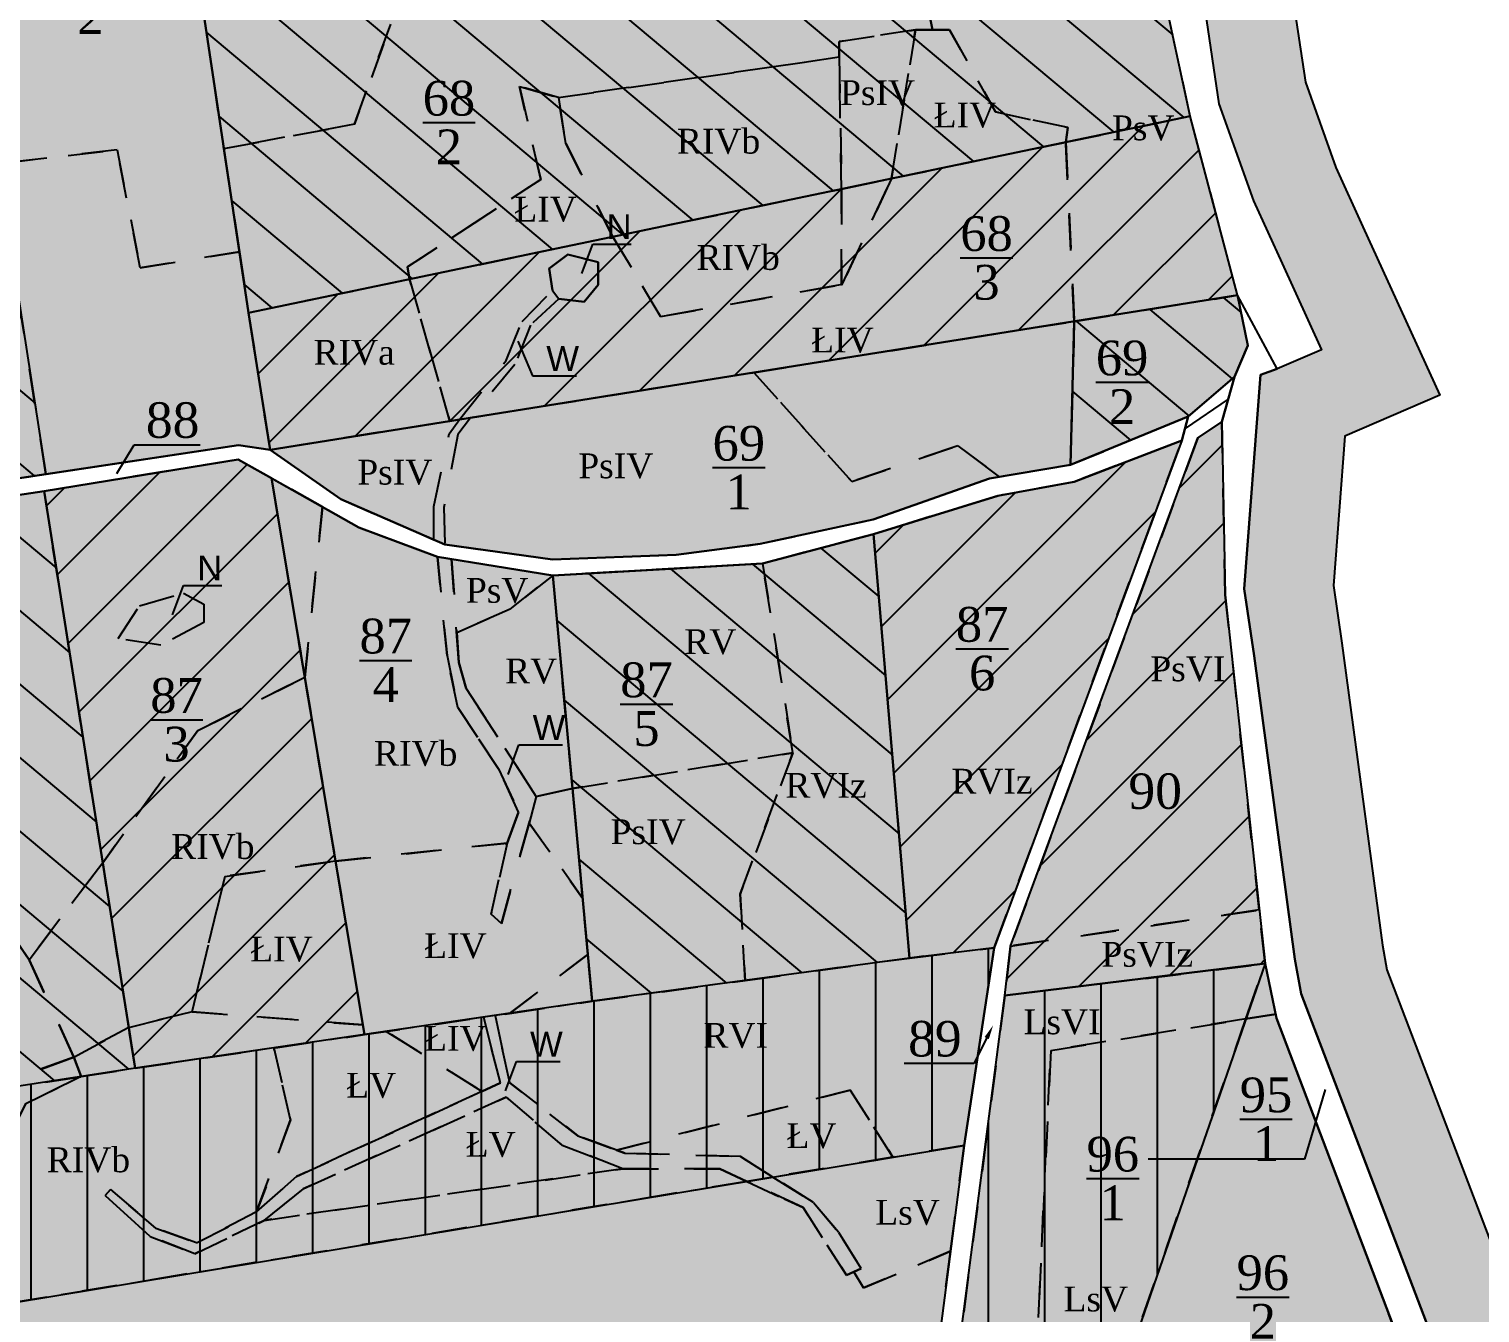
# Model space of a CAD drawing. Header units: millimetres. Extents: x 1380 to 3507, y 977 to 2343.
# Drawn here: x 2666.4 to 3075.4, y 1276.3 to 1638.4 of the extents above; entities that cross this region are included whole.
import ezdxf
from ezdxf import colors
from ezdxf.entities.mleader import LeaderData, LeaderLine
from ezdxf.math import Vec2, Vec3

# ---------------------------------------------------------------- set-up
doc = ezdxf.new("R2010")
doc.units = ezdxf.units.MM
doc.linetypes.add('UZYTEK', pattern=[20, 10, -10])
for name, color, linetype in [('dzialki', 18, 'Continuous'), ('Numeracja', 7, 'Continuous'), ('Obreb', 2, 'Continuous'), ('Rowy', 250, 'UZYTEK'), ('Uzytki', 250, 'UZYTEK'), ('W', 250, 'Continuous'), ('Władanie', 7, 'Continuous')]:
    doc.layers.add(name, color=color, linetype=linetype)
doc.layers.add('Num użytków', color=7, linetype='Continuous', true_color=0x000000)
doc.styles.add('Całkowite', font='times.ttf', dxfattribs={"height": 10})
doc.styles.get("Standard").update_dxf_attribs({"font": 'arial.ttf'})
doc.styles.add('Uzytki', font='times.ttf', dxfattribs={"height": 7})
doc.styles.add('Ułamki', font='times.ttf', dxfattribs={"height": 14})

# ---------------------------------------------------------------- blocks, each defined once
blk = doc.blocks.new('_None')

msp = doc.modelspace()

# ---------------------------------------------------------------- hatches: boundary and pattern name
at = {"layer": 'Obreb', "ltscale": 0.1, "true_color": 0xf4ee51}
h = msp.add_hatch(color=41, dxfattribs=at)
h.dxf.hatch_style = 1
h.paths.add_polyline_path([(1739.27, 2064.25), (1569.18, 2044.6), (1564.53, 2044.15), (1500.42, 2035.92), (1473.15, 2032.87), (1468.93, 1980), (1462.92, 1894.61), (1456.31, 1773.44), (1452.55, 1718.71), (1450.66, 1680.7), (1442.54, 1619.86), (1424.58, 1499.01), (1404.87, 1303.08), (1390.68, 1109.1), (1379.54, 977.39), (1416.06, 982.26), (1503.01, 993.87), (1504.63, 994.09), (1506.25, 994.3), (1621.93, 1009.75), (1623.42, 1009.95), (1726.06, 1023.65), (1744.84, 1026.16), (1749.27, 1026.75), (2001.11, 1060.37), (2068.99, 1069.43), (2152.68, 1080.6), (2558.18, 1139.98), (2925.58, 1191.89), (2950.42, 1195.27), (3034.81, 1077.94), (3080.44, 1228.22), (3101.82, 1235.05), (3049.2, 1373.09), (3047.94, 1379.97), (3036.54, 1465.16), (3034.11, 1481.41), (3037.35, 1523.54), (3064.08, 1535.14), (3042.44, 1582.63), (3034.82, 1599.34), (3026.23, 1623.42), (3022.72, 1647.12), (3015.17, 1693.82), (3010.46, 1738.63), (3007.5, 1779.8), (3007.5, 1828.93), (2995.54, 1854.86), (2982.24, 1913.84), (2978.33, 1926.18), (2939.25, 2070.19), (2911.03, 2085.83), (2875.11, 2109.04), (2851.35, 2127.45), (2832.79, 2142.28), (2800.7, 2188.75), (2762.52, 2156.94), (2761.01, 2154.88), (2592.26, 2137.52), (2569.19, 2140.22), (2541.29, 2148.28), (2358.61, 2230.49), (2370.36, 2167.83), (2372.08, 2158.65), (2124.8, 2119.92), (1843.77, 2075.91), (1839.89, 2076.73), (1821.8, 2074.33), (1789.76, 2070.08)])
h.paths.add_polyline_path([(1792.84, 2045.27), (1825.09, 2049.55), (1838.91, 2051.38), (1843.08, 2050.5), (2128.67, 2095.22), (2401.4, 2137.94), (2394.93, 2172.44), (2392, 2188.04), (2532.65, 2124.75), (2564.24, 2115.63), (2592.09, 2112.37), (2774.63, 2131.15), (2780.88, 2139.71), (2795.68, 2152.03), (2814.31, 2125.04), (2835.89, 2107.8), (2860.65, 2088.62), (2898.18, 2064.37), (2917.89, 2053.45), (2954.34, 1919.13), (2958.08, 1907.3), (2971.73, 1846.78), (2982.5, 1823.44), (2982.5, 1778.91), (2985.55, 1736.43), (2990.38, 1690.52), (2998.01, 1643.29), (3001.86, 1617.33), (3011.63, 1589.94), (3019.69, 1572.27), (3030.77, 1547.94), (3018.26, 1542.51), (3013.6, 1540.82), (3008.97, 1480.5), (3011.79, 1461.65), (3023.24, 1376.04), (3025.03, 1366.32), (3069.05, 1250.82), (3060.33, 1248.04), (3025.58, 1133.59), (2961.94, 1222.07), (2922.15, 1216.65), (2554.62, 1164.73), (2149.21, 1105.36), (2065.68, 1094.21), (1997.8, 1085.15), (1745.96, 1051.53), (1741.53, 1050.94), (1722.75, 1048.43), (1620.11, 1034.73), (1618.62, 1034.53), (1502.94, 1019.08), (1501.32, 1018.87), (1499.71, 1018.65), (1412.75, 1007.04), (1407.07, 1006.29), (1415.61, 1107.14), (1429.78, 1300.92), (1449.4, 1495.92), (1467.3, 1616.37), (1475.58, 1678.42), (1477.51, 1717.23), (1481.26, 1771.9), (1487.87, 1893.05), (1493.86, 1978.13), (1496.43, 2010.32), (1503.4, 2011.1), (1567.32, 2019.31), (1571.82, 2019.74), (1742.14, 2039.42)], flags=16)
at = {"layer": 'Władanie', "true_color": 0xbbd846}
h = msp.add_hatch(color=63, dxfattribs=at)
h.dxf.hatch_style = 1
h.paths.add_polyline_path([(2701.71, 1730.2), (2639.29, 1718.1), (2671.15, 1512.85), (2725.45, 1521.06), (2734.39, 1519.72), (2728.32, 1558.34), (2715.56, 1643.04)])
at = {"layer": 'Władanie', "true_color": 0xddbad0}
h = msp.add_hatch(color=254, dxfattribs=at)
h.dxf.hatch_style = 1
h.paths.add_polyline_path([(2639.29, 1718.1), (2585.46, 1707.67), (2602.78, 1593.56), (2616.89, 1504.66), (2671.15, 1512.85)])
at = {"layer": 'Władanie'}
h = msp.add_hatch(dxfattribs=at)
h.set_pattern_fill('ANSI31', color=256, scale=5, angle=275)
h.paths.add_polyline_path([(2639.29, 1718.1), (2585.46, 1707.67), (2602.78, 1593.56), (2616.89, 1504.66), (2671.15, 1512.85)])
h.paths.add_polyline_path([(2609.34, 1624.61), (2630.81, 1624.61), (2630.81, 1660.68), (2609.34, 1660.68)], flags=24)
at = {"layer": 'Władanie', "true_color": 0xb1c7d6}
h = msp.add_hatch(color=9, dxfattribs=at)
h.dxf.hatch_style = 1
h.paths.add_polyline_path([(2993.75, 1613.78), (2985.77, 1650.96), (2983.22, 1676.2), (2915.9, 1664.42), (2913.36, 1677.3), (2839.77, 1664.41), (2715.56, 1643.04), (2728.32, 1558.34)])
at = {"layer": 'Władanie'}
h = msp.add_hatch(dxfattribs=at)
h.set_pattern_fill('ANSI31', color=256, scale=5, angle=275)
h.paths.add_polyline_path([(2985.77, 1650.96), (2983.22, 1676.2), (2915.9, 1664.42), (2913.36, 1677.3), (2839.77, 1664.41), (2715.56, 1643.04), (2728.32, 1558.34), (2993.75, 1613.78)])
h.paths.add_polyline_path([(2773.27, 1594.23), (2794.74, 1594.23), (2794.74, 1630.3), (2773.27, 1630.3)], flags=24)
at = {"layer": 'Władanie', "true_color": 0xddbad0}
h = msp.add_hatch(color=254, dxfattribs=at)
h.dxf.hatch_style = 1
h.paths.add_polyline_path([(2728.32, 1558.34), (2734.39, 1519.72), (2961.08, 1555.93), (3007.11, 1563.28), (2993.75, 1613.78)])
at = {"layer": 'Władanie'}
h = msp.add_hatch(dxfattribs=at)
h.set_pattern_fill('ANSI31', color=256, scale=5)
h.paths.add_polyline_path([(2961.08, 1555.93), (3007.11, 1563.28), (2993.75, 1613.78), (2728.32, 1558.34), (2734.39, 1519.72)])
h.paths.add_polyline_path([(2924.82, 1555.8), (2946.29, 1555.8), (2946.29, 1592.04), (2924.82, 1592.04)], flags=24)
at = {"layer": 'Władanie', "true_color": 0xbbd846}
h = msp.add_hatch(color=63, dxfattribs=at)
h.dxf.hatch_style = 1
h.paths.add_polyline_path([(3009.99, 1549.14), (3007.11, 1563.28), (2961.08, 1555.93), (2960.05, 1515.46), (2993.2, 1529.13), (3006.28, 1540.33)])
at = {"layer": 'Władanie'}
h = msp.add_hatch(dxfattribs=at)
h.set_pattern_fill('ANSI31', color=256, scale=5, angle=275)
h.paths.add_polyline_path([(3009.99, 1549.14), (3007.11, 1563.28), (2961.08, 1555.93), (2960.05, 1515.46), (2993.2, 1529.13), (3006.28, 1540.33)])
h.paths.add_polyline_path([(2963.03, 1520.97), (2984.5, 1520.97), (2984.5, 1557.04), (2963.03, 1557.04)], flags=24)
at = {"layer": 'Władanie', "true_color": 0xff9470}
h = msp.add_hatch(color=21, dxfattribs=at)
h.dxf.hatch_style = 1
h.paths.add_polyline_path([(2734.39, 1519.72), (2754.36, 1505.75), (2783.66, 1493.01), (2813.94, 1488.81), (2848.88, 1490.06), (2872.54, 1493.18), (2904.42, 1500.08), (2937.14, 1511.63), (2960.05, 1515.46), (2961.08, 1555.93)])
at = {"layer": 'Władanie', "true_color": 0xecea74}
h = msp.add_hatch(color=41, dxfattribs=at)
h.dxf.hatch_style = 1
h.paths.add_polyline_path([(3003.65, 1478.78), (3002.67, 1527.61), (2995.89, 1523.09), (2943.1, 1379.76), (2941.5, 1365.77), (3014.84, 1374.79)])
at = {"layer": 'Władanie'}
h = msp.add_hatch(dxfattribs=at)
h.set_pattern_fill('ANSI31', color=256, scale=5)
h.paths.add_polyline_path([(3003.65, 1478.78), (3002.67, 1527.61), (2995.89, 1523.09), (2943.1, 1379.76), (2941.5, 1365.77), (3014.84, 1374.79)])
h.paths.add_polyline_path([(2973.24, 1412.76), (2993.01, 1412.76), (2993.01, 1434.11), (2973.24, 1434.11)], flags=24)
at = {"layer": 'Władanie', "true_color": 0xb1c7d6}
h = msp.add_hatch(color=9, dxfattribs=at)
h.dxf.hatch_style = 1
h.paths.add_polyline_path([(2991.41, 1522.29), (2961.02, 1510.69), (2939.56, 1506.77), (2904.46, 1495.96), (2914.65, 1376.38), (2938.48, 1379.27)])
at = {"layer": 'Władanie'}
h = msp.add_hatch(dxfattribs=at)
h.set_pattern_fill('ANSI31', color=256, scale=5)
h.paths.add_polyline_path([(2991.41, 1522.29), (2961.02, 1510.69), (2939.56, 1506.77), (2904.46, 1495.96), (2914.65, 1376.38), (2938.48, 1379.27)])
h.paths.add_polyline_path([(2923.33, 1445.57), (2944.8, 1445.57), (2944.8, 1481.81), (2923.33, 1481.81)], flags=24)
at = {"layer": 'Władanie', "true_color": 0xff9470}
h = msp.add_hatch(color=21, dxfattribs=at)
h.dxf.hatch_style = 1
h.paths.add_polyline_path([(2734.75, 1511.73), (2725.38, 1517.01), (2670.66, 1508.03), (2696.33, 1345.29), (2761.02, 1354.77)])
at = {"layer": 'Władanie'}
h = msp.add_hatch(dxfattribs=at)
h.set_pattern_fill('ANSI31', color=256, scale=5)
h.paths.add_polyline_path([(2734.75, 1511.73), (2725.38, 1517.01), (2670.66, 1508.03), (2696.33, 1345.29), (2761.02, 1354.77)])
h.paths.add_polyline_path([(2696.22, 1425.52), (2717.69, 1425.52), (2717.69, 1461.76), (2696.22, 1461.76)], flags=24)
at = {"layer": 'Władanie', "true_color": 0xecea74}
h = msp.add_hatch(color=41, dxfattribs=at)
h.dxf.hatch_style = 1
h.paths.add_polyline_path([(2814.04, 1484.26), (2781.56, 1489.49), (2759.42, 1497.81), (2734.75, 1511.73), (2761.02, 1354.77), (2825.19, 1364.17)])
at = {"layer": 'Władanie', "true_color": 0xb1c7d6}
h = msp.add_hatch(color=9, dxfattribs=at)
h.dxf.hatch_style = 1
h.paths.add_polyline_path([(2670.66, 1508.03), (2615.51, 1499.76), (2640.45, 1336.63), (2696.33, 1345.29)])
at = {"layer": 'Władanie'}
h = msp.add_hatch(dxfattribs=at)
h.set_pattern_fill('ANSI31', color=256, scale=5, angle=275)
h.paths.add_polyline_path([(2670.66, 1508.03), (2615.51, 1499.76), (2640.45, 1336.63), (2696.33, 1345.29)])
h.paths.add_polyline_path([(2643.04, 1404.64), (2664.51, 1404.64), (2664.51, 1440.71), (2643.04, 1440.71)], flags=24)
at = {"layer": 'Władanie', "true_color": 0xddbad0}
h = msp.add_hatch(color=254, dxfattribs=at)
h.dxf.hatch_style = 1
h.paths.add_polyline_path([(2825.19, 1364.17), (2914.65, 1376.38), (2904.46, 1495.96), (2873.22, 1487.63), (2814.04, 1484.26)])
at = {"layer": 'Władanie'}
h = msp.add_hatch(dxfattribs=at)
h.set_pattern_fill('ANSI31', color=256, scale=5, angle=275)
h.paths.add_polyline_path([(2904.46, 1495.96), (2873.22, 1487.63), (2814.04, 1484.26), (2825.19, 1364.17), (2914.65, 1376.38)])
h.paths.add_polyline_path([(2828.7, 1430.22), (2850.17, 1430.22), (2850.17, 1466.27), (2828.7, 1466.27)], flags=24)
at = {"layer": 'Władanie', "true_color": 0xbbd846}
h = msp.add_hatch(color=63, dxfattribs=at)
h.dxf.hatch_style = 1
h.paths.add_polyline_path([(2930.05, 1323.53), (2938.48, 1379.27), (2914.65, 1376.38), (2825.19, 1364.17), (2761.02, 1354.77), (2696.33, 1345.29), (2640.45, 1336.63), (2549.5, 1323.48), (2557.12, 1261.88)])
at = {"layer": 'Władanie'}
h = msp.add_hatch(dxfattribs=at)
h.set_pattern_fill('ANSI31', color=256, scale=5, angle=45)
h.paths.add_polyline_path([(2938.48, 1379.27), (2914.65, 1376.38), (2825.19, 1364.17), (2761.02, 1354.77), (2696.33, 1345.29), (2640.45, 1336.63), (2549.5, 1323.48), (2557.12, 1261.88), (2930.05, 1323.53)])
h.paths.add_polyline_path([(2911.56, 1349.2), (2931.33, 1349.2), (2931.33, 1370.55), (2911.56, 1370.55)], flags=24)
h.paths.add_polyline_path([(2568.15, 1278.04), (2589.62, 1278.04), (2589.62, 1314.28), (2568.15, 1314.28)], flags=24)
at = {"layer": 'Władanie', "true_color": 0xb1c7d6}
h = msp.add_hatch(color=9, dxfattribs=at)
h.dxf.hatch_style = 1
h.paths.add_polyline_path([(2922.15, 1216.65), (2961.94, 1222.07), (3014.84, 1374.79), (2941.5, 1365.77)])
at = {"layer": 'Władanie'}
h = msp.add_hatch(dxfattribs=at)
h.set_pattern_fill('ANSI31', color=256, scale=5, angle=45)
h.paths.add_polyline_path([(3014.84, 1374.79), (2941.5, 1365.77), (2922.15, 1216.65), (2961.94, 1222.07)])
h.paths.add_polyline_path([(2960.47, 1296.42), (2981.94, 1296.42), (2981.94, 1332.49), (2960.47, 1332.49)], flags=24)
at = {"layer": 'Władanie', "true_color": 0xff9470}
h = msp.add_hatch(color=21, dxfattribs=at)
h.dxf.hatch_style = 1
h.paths.add_polyline_path([(3060.33, 1248.04), (3018.11, 1359.41), (3014.84, 1374.79), (2961.94, 1222.07), (3025.58, 1133.59)])
at = {"layer": 'Władanie', "true_color": 0xddbad0}
h = msp.add_hatch(color=254, dxfattribs=at)
h.dxf.hatch_style = 1
h.paths.add_polyline_path([(2930.05, 1323.53), (2557.12, 1261.88), (2563.85, 1207.44), (2922.31, 1263.82)])

# ---------------------------------------------------------------- linework, layer by layer
at = {"layer": 'dzialki'}
for points in [[(2971.73, 1846.78), (2982.5, 1823.44), (2982.5, 1778.91), (2985.55, 1736.43), (2990.38, 1690.52), (2998.01, 1643.29), (3001.86, 1617.33), (3011.63, 1589.94), (3019.69, 1572.27), (3030.77, 1547.94), (3018.26, 1542.51), (3007.11, 1563.28), (2993.75, 1613.78), (2985.77, 1650.96), (2981.9, 1689.31), (2977.53, 1720.81), (2973.7, 1773.47), (2973.41, 1777.47), (2973.69, 1804.01), (2971.95, 1821.6), (2967.24, 1836.44), (2965.51, 1843.89)], [(2616.89, 1504.66), (2725.45, 1521.06), (2734.39, 1519.72), (2754.36, 1505.75), (2783.66, 1493.01), (2813.94, 1488.81), (2848.88, 1490.06), (2872.54, 1493.18), (2904.42, 1500.08), (2937.14, 1511.63), (2960.05, 1515.46), (2993.2, 1529.13), (2993.2, 1529.13), (2991.41, 1522.29), (2961.02, 1510.69), (2939.56, 1506.77), (2904.46, 1495.96), (2873.22, 1487.63), (2814.04, 1484.26), (2781.56, 1489.49), (2759.42, 1497.81), (2725.38, 1517.01), (2670.66, 1508.03), (2615.51, 1499.76)], [(2615.51, 1499.76), (2670.66, 1508.03), (2725.38, 1517.01), (2734.75, 1511.73), (2759.42, 1497.81), (2781.56, 1489.49), (2814.04, 1484.26), (2873.22, 1487.63), (2904.46, 1495.96), (2939.56, 1506.77), (2961.02, 1510.69), (2991.41, 1522.29), (2993.2, 1529.13), (2960.05, 1515.46), (2937.14, 1511.63), (2904.42, 1500.08), (2872.54, 1493.18), (2848.88, 1490.06), (2813.94, 1488.81), (2783.66, 1493.01), (2754.36, 1505.75), (2734.39, 1519.72), (2725.45, 1521.06), (2671.15, 1512.85), (2616.89, 1504.66)]]:
    msp.add_lwpolyline(points, dxfattribs=at)
for points in [[(2701.71, 1730.2), (2639.29, 1718.1), (2671.15, 1512.85), (2725.45, 1521.06), (2734.39, 1519.72), (2728.32, 1558.34), (2715.56, 1643.04), (2701.71, 1730.2)], [(2585.46, 1707.67), (2639.29, 1718.1), (2671.15, 1512.85), (2616.89, 1504.66), (2602.78, 1593.56), (2585.46, 1707.67)], [(2985.77, 1650.96), (2983.22, 1676.2), (2915.9, 1664.42), (2913.36, 1677.3), (2839.77, 1664.41), (2715.56, 1643.04), (2728.32, 1558.34), (2993.75, 1613.78)], [(2728.32, 1558.34), (2734.39, 1519.72), (3007.11, 1563.28), (2993.75, 1613.78), (2728.32, 1558.34)], [(2734.39, 1519.72), (2754.36, 1505.75), (2783.66, 1493.01), (2813.94, 1488.81), (2848.88, 1490.06), (2872.54, 1493.18), (2904.42, 1500.08), (2937.14, 1511.63), (2960.05, 1515.46), (2993.2, 1529.13), (3006.28, 1540.33), (3009.99, 1549.14), (3007.11, 1563.28), (2734.39, 1519.72)], [(3009.99, 1549.14), (3007.11, 1563.28), (2961.08, 1555.93), (2960.05, 1515.46), (2993.2, 1529.13), (3006.28, 1540.33)], [(3011.79, 1461.65), (3008.97, 1480.5), (3013.6, 1540.82), (3018.26, 1542.51), (3007.11, 1563.28), (3009.99, 1549.14), (3006.28, 1540.33), (3002.67, 1527.61), (3003.65, 1478.78), (3014.84, 1374.79), (3018.11, 1359.41), (3060.33, 1248.04), (3069.05, 1250.82), (3025.03, 1366.32), (3023.24, 1376.04)], [(2960.05, 1515.46), (2961.08, 1555.93), (2734.39, 1519.72), (2754.36, 1505.75), (2783.66, 1493.01), (2813.94, 1488.81), (2848.88, 1490.06), (2872.54, 1493.18), (2904.42, 1500.08), (2937.14, 1511.63)], [(2922.15, 1216.65), (2941.5, 1365.77), (2943.1, 1379.76), (2995.89, 1523.09), (3002.67, 1527.61), (3006.28, 1540.33), (2993.2, 1529.13), (2991.41, 1522.29), (2938.48, 1379.27), (2930.05, 1323.53), (2922.31, 1263.82), (2916.33, 1221.62), (2568.33, 1171.23), (2563.39, 1170.46), (2554.17, 1169.03), (2554.62, 1164.73)], [(2995.89, 1523.09), (3002.67, 1527.61), (3003.65, 1478.78), (3014.84, 1374.79), (2941.5, 1365.77), (2943.1, 1379.76), (2995.89, 1523.09)], [(2904.46, 1495.96), (2939.56, 1506.77), (2961.02, 1510.69), (2991.41, 1522.29), (2938.48, 1379.27), (2914.65, 1376.38), (2904.46, 1495.96)], [(2670.66, 1508.03), (2725.38, 1517.01), (2734.75, 1511.73), (2761.02, 1354.77), (2696.33, 1345.29), (2670.66, 1508.03)], [(2734.75, 1511.73), (2759.42, 1497.81), (2781.56, 1489.49), (2814.04, 1484.26), (2825.19, 1364.17), (2761.02, 1354.77), (2734.75, 1511.73)], [(2615.51, 1499.76), (2670.66, 1508.03), (2696.33, 1345.29), (2640.45, 1336.63), (2615.51, 1499.76)], [(2814.04, 1484.26), (2849.03, 1486.25), (2873.22, 1487.63), (2904.46, 1495.96), (2914.65, 1376.38), (2825.19, 1364.17), (2814.04, 1484.26)], [(2930.05, 1323.53), (2938.48, 1379.27), (2914.65, 1376.38), (2825.19, 1364.17), (2761.02, 1354.77), (2696.33, 1345.29), (2640.45, 1336.63), (2549.5, 1323.48), (2557.12, 1261.88), (2930.05, 1323.53), (2938.48, 1379.27)], [(2941.5, 1365.77), (3014.84, 1374.79), (2961.94, 1222.07), (2922.15, 1216.65), (2941.5, 1365.77)], [(3018.11, 1359.41), (3014.84, 1374.79), (2961.94, 1222.07), (3025.58, 1133.59), (3060.33, 1248.04)], [(2930.05, 1323.53), (2922.31, 1263.82), (2563.85, 1207.44), (2557.12, 1261.88), (2930.05, 1323.53)]]:
    msp.add_lwpolyline(points, close=True, dxfattribs=at)
at = {"layer": 'Obreb'}
for points in [[(2995.54, 1854.86), (3007.5, 1828.93), (3007.5, 1779.8), (3010.46, 1738.63), (3015.17, 1693.82), (3022.72, 1647.12), (3026.23, 1623.42), (3034.82, 1599.34), (3042.44, 1582.63), (3064.08, 1535.14), (3037.35, 1523.54), (3034.11, 1481.41), (3036.54, 1465.16), (3047.94, 1379.97), (3049.2, 1373.09), (3101.82, 1235.05), (3080.44, 1228.22), (3034.81, 1077.94), (2950.42, 1195.27), (2925.58, 1191.89), (2558.18, 1139.98)], [(2971.73, 1846.78), (2982.5, 1823.44), (2982.5, 1778.91), (2985.55, 1736.43), (2990.38, 1690.52), (2998.01, 1643.29), (3001.86, 1617.33), (3011.63, 1589.94), (3019.69, 1572.27), (3030.77, 1547.94), (3018.26, 1542.51), (3013.6, 1540.82), (3008.97, 1480.5), (3011.79, 1461.65), (3023.24, 1376.04), (3025.03, 1366.32), (3069.05, 1250.82), (3060.33, 1248.04), (3025.58, 1133.59), (2961.94, 1222.07), (2922.15, 1216.65), (2554.62, 1164.73)]]:
    msp.add_lwpolyline(points, dxfattribs=at)
at = {"layer": 'Rowy'}
for points in [[(2787.76, 1528.25), (2800.96, 1544.91), (2805.39, 1555.92), (2813.95, 1564.67), (2815.74, 1562.29), (2807.77, 1554.89), (2803.34, 1543.73), (2790.85, 1528.74), (2787.76, 1528.25)], [(2787.76, 1528.25), (2790.85, 1528.74), (2787.34, 1524.02), (2783.36, 1503.41), (2783.66, 1493.01), (2780.55, 1494.36), (2780.55, 1503.71), (2784.85, 1524.19), (2787.76, 1528.25)], [(2796.68, 1388.73), (2799.61, 1386.15), (2809.42, 1421.89), (2789.67, 1452.4), (2787.57, 1459.73), (2785.52, 1488.85), (2781.56, 1489.49), (2784.25, 1461.74), (2787.3, 1447), (2798.75, 1429.77), (2804.43, 1417.52), (2801.19, 1408.81), (2796.68, 1388.73)], [(2896.83, 1286.98), (2901.02, 1288.78), (2894.61, 1299.04), (2887.53, 1307.44), (2866.97, 1320.38), (2834.36, 1321.3), (2821.17, 1326.23), (2801.91, 1341.2), (2797.81, 1360.16), (2794.5, 1359.68), (2799.28, 1341.15), (2741.78, 1314.74), (2730.58, 1304.77), (2713.62, 1296.03), (2702.18, 1300.2), (2689.39, 1311.12), (2687.85, 1309.43), (2700.56, 1297.84), (2713.15, 1292.98), (2732.73, 1302.39), (2743.71, 1311.29), (2800.89, 1337.1), (2816.74, 1323.64), (2833.84, 1316.93), (2861.18, 1316.93), (2884.61, 1305.99), (2896.83, 1286.98)], [(2887.53, 1307.44), (2876.13, 1314.62), (2868.74, 1313.39), (2884.61, 1305.99), (2896.83, 1286.98), (2898.92, 1287.88), (2901.02, 1288.78), (2894.61, 1299.04)]]:
    msp.add_lwpolyline(points, close=True, dxfattribs=at)
for points in [[(2786.98, 1468.18), (2802.02, 1474.76), (2814.04, 1484.26)], [(2809.42, 1421.89), (2819.61, 1424.22)], [(2807.37, 1414.43), (2822.48, 1393.3), (2823.96, 1377.39), (2801.86, 1360.75)]]:
    msp.add_lwpolyline(points, dxfattribs=at)
at = {"layer": 'Uzytki'}
msp.add_line((2961.08, 1555.93), (2960.05, 1515.46), dxfattribs=at)
for points in [[(2701.71, 1730.2), (2639.29, 1718.1), (2657.56, 1600.39), (2691.27, 1604.33), (2697.74, 1571.01), (2725.73, 1575.55), (2715.56, 1643.04)], [(2894.82, 1630.4), (2894.82, 1634.82), (2916.29, 1638.18), (2921.07, 1638.18), (2915.9, 1664.42), (2913.36, 1677.3), (2839.77, 1664.41), (2813.16, 1659.83), (2773.18, 1652.95), (2758.14, 1611.53), (2721.34, 1604.68), (2725.73, 1575.55), (2728.32, 1558.34), (2773.71, 1567.83), (2773.14, 1571.31), (2810.65, 1595.95), (2804.67, 1622.16), (2815.7, 1619.1)], [(2983.22, 1676.2), (2915.9, 1664.42), (2921.07, 1638.18), (2925.86, 1638.18), (2938.83, 1615.03), (2959.24, 1610.57), (2958.67, 1606.45), (2993.75, 1613.78), (2985.77, 1650.96)], [(2773.18, 1652.95), (2715.56, 1643.04), (2721.34, 1604.68), (2758.14, 1611.53)], [(2916.29, 1638.18), (2894.82, 1634.82), (2894.82, 1630.4), (2895.43, 1593.24), (2909.54, 1596.19)], [(2938.83, 1615.03), (2925.86, 1638.18), (2916.29, 1638.18), (2909.54, 1596.19), (2958.67, 1606.45), (2959.24, 1610.57)], [(2894.82, 1630.4), (2815.7, 1619.1), (2817.7, 1606.09), (2831.01, 1579.79), (2895.43, 1593.24)], [(2817.7, 1606.09), (2815.7, 1619.1), (2804.67, 1622.16), (2810.65, 1595.95), (2773.14, 1571.31), (2773.71, 1567.83), (2831.01, 1579.79)], [(2993.75, 1613.78), (2958.67, 1606.45), (2961.08, 1555.93), (3007.11, 1563.28)], [(2725.73, 1575.55), (2697.74, 1571.01), (2691.27, 1604.33), (2657.56, 1600.39), (2671.15, 1512.85), (2725.45, 1521.06), (2734.39, 1519.72), (2728.32, 1558.34)], [(2813.95, 1564.67), (2813.06, 1570.86), (2818.35, 1574.75), (2826.85, 1572.67), (2826.85, 1566.27), (2822.95, 1561.4), (2815.74, 1562.29), (2807.77, 1554.89), (2803.34, 1543.73), (2790.85, 1528.74), (2961.08, 1555.93), (2958.67, 1606.45), (2909.54, 1596.19), (2895.62, 1566.32), (2844.43, 1557.29), (2831.01, 1579.79), (2773.71, 1567.83), (2785, 1527.81), (2787.76, 1528.25), (2800.96, 1544.91), (2805.39, 1555.92)], [(2657.56, 1600.39), (2621.84, 1594.67), (2625.97, 1563.53), (2608.03, 1560.49), (2616.89, 1504.66), (2671.15, 1512.85)], [(2909.54, 1596.19), (2895.43, 1593.24), (2895.43, 1566.29), (2895.62, 1566.32)], [(2895.43, 1593.24), (2831.01, 1579.79), (2844.43, 1557.29), (2895.43, 1566.29)], [(2815.74, 1562.29), (2822.95, 1561.4), (2826.85, 1566.27), (2826.85, 1572.67), (2818.35, 1574.75), (2813.06, 1570.86), (2813.95, 1564.67), (2815.74, 1562.29)], [(2773.71, 1567.83), (2728.32, 1558.34), (2734.39, 1519.72), (2785, 1527.81)], [(3009.99, 1549.14), (3007.11, 1563.28), (2961.08, 1555.93), (2960.05, 1515.46), (2993.2, 1529.13), (3006.28, 1540.33)], [(2961.08, 1555.93), (2870.75, 1541.5), (2898.35, 1510.74), (2928.25, 1520.85), (2940, 1512.11), (2960.05, 1515.46)], [(2937.14, 1511.63), (2940, 1512.11), (2928.25, 1520.85), (2898.35, 1510.74), (2870.75, 1541.5), (2790.85, 1528.74), (2787.34, 1524.02), (2783.36, 1503.41), (2783.66, 1493.01), (2813.94, 1488.81), (2848.88, 1490.06), (2872.54, 1493.18), (2904.42, 1500.08)], [(2784.85, 1524.19), (2787.76, 1528.25), (2785, 1527.81), (2734.39, 1519.72), (2754.36, 1505.75), (2780.55, 1494.36), (2780.55, 1503.71)], [(3003.65, 1478.78), (3002.67, 1527.61), (2995.89, 1523.09), (2943.1, 1379.76), (3013.22, 1389.94)], [(2991.41, 1522.29), (2961.02, 1510.69), (2939.56, 1506.77), (2904.46, 1495.96), (2914.65, 1376.38), (2938.48, 1379.27)], [(2734.75, 1511.73), (2725.38, 1517.01), (2670.66, 1508.03), (2687.18, 1403.25), (2714.01, 1440.55), (2744.16, 1455.51)], [(2749.17, 1503.59), (2734.75, 1511.73), (2744.16, 1455.51)], [(2670.66, 1508.03), (2615.51, 1499.76), (2626.61, 1427.18), (2640.33, 1414.76), (2666.43, 1375.9), (2687.18, 1403.25)], [(2784.25, 1461.74), (2781.56, 1489.49), (2759.42, 1497.81), (2749.17, 1503.59), (2744.16, 1455.51), (2752.83, 1403.71), (2801.19, 1408.81), (2804.43, 1417.52), (2798.75, 1429.77), (2787.3, 1447)], [(2904.46, 1495.96), (2873.2, 1487.62), (2881.75, 1434.27), (2866.87, 1394.39), (2868.27, 1370.05), (2914.65, 1376.38)], [(2814.04, 1484.26), (2785.52, 1488.85), (2786.98, 1468.18), (2802.02, 1474.76)], [(2873.2, 1487.63), (2814.04, 1484.26), (2819.61, 1424.22), (2881.75, 1434.27)], [(2814.04, 1484.26), (2802.02, 1474.76), (2786.98, 1468.18), (2787.57, 1459.73), (2789.67, 1452.4), (2809.42, 1421.89), (2819.61, 1424.22)], [(2697.59, 1475.74), (2709.99, 1479.28), (2715.72, 1476.15), (2715.72, 1470.98), (2703.59, 1464.58), (2691.59, 1466.49), (2697.59, 1475.74)], [(2715.72, 1476.15), (2715.72, 1470.98), (2703.59, 1464.58), (2691.59, 1466.49), (2697.59, 1475.74), (2709.99, 1479.28)], [(2744.16, 1455.51), (2714.01, 1440.55), (2687.18, 1403.25), (2694.51, 1356.82), (2712.44, 1361.22), (2721.62, 1399.42), (2752.83, 1403.71)], [(2881.75, 1434.27), (2819.61, 1424.22), (2822.48, 1393.3), (2823.96, 1377.39), (2825.19, 1364.17), (2868.27, 1370.05), (2866.87, 1394.39)], [(2819.61, 1424.22), (2809.42, 1421.89), (2807.37, 1414.43), (2822.48, 1393.3)], [(2666.43, 1375.9), (2640.33, 1414.76), (2628.73, 1413.29), (2640.45, 1336.63), (2651.34, 1338.32), (2679.06, 1348.43)], [(2796.68, 1388.73), (2801.19, 1408.81), (2752.83, 1403.71), (2760.56, 1357.51), (2761.02, 1354.77), (2801.86, 1360.75), (2823.96, 1377.39), (2822.48, 1393.3), (2807.37, 1414.43), (2799.61, 1386.15)], [(2687.18, 1403.25), (2666.43, 1375.9), (2679.06, 1348.43), (2694.51, 1356.82)], [(2752.83, 1403.71), (2721.62, 1399.42), (2712.44, 1361.22), (2760.56, 1357.51)], [(3013.22, 1389.94), (2943.1, 1379.76), (2941.5, 1365.77), (3014.84, 1374.79)], [(2938.48, 1379.27), (2914.65, 1376.38), (2868.27, 1370.05), (2825.19, 1364.17), (2801.86, 1360.75), (2797.81, 1360.16), (2801.91, 1341.2), (2821.17, 1326.23), (2831.98, 1322.19), (2897.94, 1339.15), (2909.96, 1320.21), (2930.05, 1323.53)], [(2823.96, 1377.39), (2801.86, 1360.75), (2825.19, 1364.17)], [(2954.47, 1350.3), (3009.45, 1359.22), (3014.84, 1374.79), (2941.5, 1365.77), (2924.13, 1231.94), (2949.08, 1235.02)], [(3014.84, 1374.79), (3009.45, 1359.22), (3017.86, 1360.58)], [(2801.91, 1341.2), (2797.81, 1360.16), (2794.5, 1359.68), (2799.28, 1341.15), (2794.09, 1338.77), (2741.78, 1314.74), (2730.58, 1304.77), (2713.62, 1296.03), (2702.18, 1300.2), (2689.39, 1311.12), (2687.85, 1309.43), (2700.56, 1297.84), (2713.15, 1292.98), (2732.73, 1302.39), (2743.71, 1311.29), (2800.89, 1337.1), (2816.74, 1323.64), (2833.84, 1316.93), (2861.18, 1316.93), (2868.74, 1313.39), (2876.13, 1314.62), (2866.97, 1320.38), (2834.36, 1321.3), (2831.98, 1322.19), (2821.17, 1326.23)], [(2760.56, 1357.51), (2712.44, 1361.22), (2694.51, 1356.82), (2696.33, 1345.29), (2761.02, 1354.77)], [(2794.5, 1359.68), (2767.14, 1355.67), (2794.09, 1338.77), (2799.28, 1341.15)], [(3009.45, 1359.22), (2954.47, 1350.3), (2949.08, 1235.02), (2924.13, 1231.94), (2922.15, 1216.65), (2948.77, 1220.27), (2951.83, 1225.97), (2958.14, 1232.45), (2967.21, 1237.26)], [(3018.11, 1359.41), (3017.86, 1360.58), (3009.45, 1359.22), (2967.21, 1237.26), (2975.2, 1224.28), (3057.28, 1237.99), (3060.33, 1248.04)], [(2694.51, 1356.82), (2679.06, 1348.43), (2681.15, 1342.94), (2696.33, 1345.29)], [(2794.09, 1338.77), (2767.14, 1355.67), (2761.02, 1354.77), (2735.45, 1351.03), (2740.1, 1330.76), (2730.58, 1304.77), (2741.78, 1314.74)], [(2594.98, 1330.06), (2549.5, 1323.48), (2557.12, 1261.88), (2868.74, 1313.39), (2861.18, 1316.93), (2833.84, 1316.93), (2732.73, 1302.39), (2713.15, 1292.98), (2700.56, 1297.84), (2687.85, 1309.43), (2689.39, 1311.12), (2702.18, 1300.2), (2713.62, 1296.03), (2730.58, 1304.77), (2740.1, 1330.76), (2735.45, 1351.03), (2696.33, 1345.29), (2681.15, 1342.94), (2665.54, 1335.39), (2654.55, 1313.79), (2654.55, 1311.29), (2648.6, 1290.89), (2628.8, 1289.28)], [(2679.06, 1348.43), (2651.34, 1338.32), (2681.15, 1342.94)], [(2665.54, 1335.39), (2681.15, 1342.94), (2651.34, 1338.32), (2640.45, 1336.63), (2610.26, 1332.26), (2603.39, 1331.27), (2609.49, 1320.04), (2654.55, 1313.79)], [(2897.94, 1339.15), (2831.98, 1322.19), (2834.36, 1321.3), (2866.97, 1320.38), (2876.13, 1314.62), (2909.96, 1320.21)], [(2816.74, 1323.64), (2800.89, 1337.1), (2743.71, 1311.29), (2732.73, 1302.39), (2833.84, 1316.93)], [(2930.05, 1323.53), (2876.13, 1314.62), (2887.53, 1307.44), (2894.61, 1299.04), (2901.02, 1288.78), (2898.92, 1287.88), (2901.63, 1283.32), (2926.18, 1293.67)], [(2835.41, 1270.75), (2831.06, 1249.47), (2922.31, 1263.82), (2926.18, 1293.67), (2901.63, 1283.32), (2898.92, 1287.88), (2896.83, 1286.98), (2884.61, 1305.99), (2868.74, 1313.39), (2557.12, 1261.88), (2560.28, 1236.36), (2599.39, 1249.55), (2599.39, 1240.83), (2584.9, 1227.59), (2561.68, 1225.03), (2563.85, 1207.44), (2623.86, 1216.88), (2615.32, 1227.46), (2628, 1227.46), (2628.44, 1217.6), (2795.16, 1243.82), (2792.14, 1262.05)], [(2887.53, 1307.44), (2876.13, 1314.62), (2868.74, 1313.39), (2884.61, 1305.99), (2896.83, 1286.98), (2898.92, 1287.88), (2901.02, 1288.78), (2894.61, 1299.04)]]:
    msp.add_lwpolyline(points, close=True, dxfattribs=at)
for points in [[(2870.75, 1541.5), (2898.35, 1510.74), (2928.25, 1520.85), (2940, 1512.11)], [(2687.18, 1403.25), (2714.01, 1440.55), (2744.16, 1455.51), (2749.17, 1503.59)], [(2694.51, 1356.82), (2712.44, 1361.22), (2721.62, 1399.42), (2752.83, 1403.71), (2801.19, 1408.81)], [(2712.44, 1361.22), (2760.56, 1357.51)], [(3009.45, 1359.22), (3017.86, 1360.58)]]:
    msp.add_lwpolyline(points, dxfattribs=at)
at = {"layer": 'Władanie', "ltscale": 0.1}
msp.add_lwpolyline([(3004.48, 1533.97), (2992.31, 1525.71)], dxfattribs=at)

# ---------------------------------------------------------------- texts
at = {"layer": 'Num użytków', "char_height": 7, "attachment_point": 1, "style": 'Uzytki'}
for s, insert, width in [('PsIV\\P', (2895.04, 1623.95), 21.3982), ('ŁIV', (2921.45, 1617.63), 14.8513), ('PsV', (2971.7, 1614.01), 21.3982), ('RIVb', (2849.05, 1610.25), 22.391), ('ŁIV', (2803.23, 1591.08), 14.8513), ('RIVb', (2854.57, 1577.46), 22.391), ('RIVa', (2746.62, 1550.72), 22.391), ('ŁIV', (2886.9, 1554.16), 14.8513), ('PsIV\\P', (2821.25, 1518.69), 21.3982), ('PsIV\\P', (2758.95, 1516.91), 21.3982), ('PsV', (2789.58, 1483.57), 21.3982), ('RV', (2851.14, 1469.12), 17.1408), ('RV', (2800.62, 1460.83), 17.1408), ('PsVI', (2982.51, 1461.44), 11.3491), ('RIVb', (2763.67, 1437.59), 34.7519), ('RVIz', (2879.62, 1428.57), 23.7631), ('RVIz', (2926.42, 1429.75), 23.7631), ('PsIV', (2830.36, 1415.5), 19.2368), ('RIVb', (2706.48, 1411.33), 34.7519), ('ŁIV', (2777.81, 1383.36), 7), ('ŁIV', (2728.77, 1382.41), 14.1187), ('PsVIz', (2968.72, 1380.93), 9.454), ('RVI', (2856.53, 1358.06), 22.1933), ('LsVI', (2946.75, 1361.89), 9.454), ('ŁIV', (2777.8, 1357.23), 7), ('ŁV', (2755.82, 1344), 13.8787), ('ŁV', (2879.95, 1329.77), 13.8787), ('ŁV', (2789.52, 1327.33), 13.8787), ('RIVb\\P', (2671.41, 1322.97), 23.555), ('LsV', (2904.98, 1308.17), 7.691)]:
    msp.add_mtext(s, dxfattribs=dict(at, insert=insert, width=width))
at = {"layer": 'Num użytków', "insert": (2958.04, 1283.73), "char_height": 7, "attachment_point": 1, "style": 'Uzytki'}
msp.add_mtext('LsV', dxfattribs=at)
at = {"layer": 'Numeracja', "attachment_point": 1}
for s, insert, char_height, width, style in [('\\A1;{\\H0.7x;\\S70/2;}', (2676.32, 1660.53), 14, 27.8867, 'Ułamki'), ('\\A1;{\\H0.7x;\\S68/2;}', (2777.39, 1623.77), 14, 20.7158, 'Ułamki'), ('\\A1;{\\H0.7x;\\S69/2;}', (2967.15, 1550.52), 14, 26.0538, 'Ułamki'), ('\\A1;{\\H0.7x;\\S69/1;}', (2859.1, 1526.46), 14, 9.8589, 'Ułamki'), ('\\A1;{\\H0.7x;\\S87/6;}', (2927.7, 1475.38), 14, 18.1323, 'Ułamki'), ('\\A1;{\\H0.7x;\\S87/4;}', (2759.57, 1472.08), 14, 21.4291, 'Ułamki'), ('\\A1;{\\H0.7x;\\S87/5;}', (2833.08, 1459.73), 14, 5.3989, 'Ułamki'), ('\\A1;{\\H0.7x;\\S87/3;}', (2700.6, 1455.33), 14, 16.4342, 'Ułamki'), ('90', (2976.33, 1428.45), 10, 14.8355, 'Całkowite'), ('\\A1;{\\H0.7x;\\S96/1;}', (2964.54, 1325.97), 14, 22.706, 'Ułamki'), ('\\A1;{\\H0.7x;\\S96/2;}', (3006.83, 1292.54), 14, 21.4291, 'Ułamki')]:
    msp.add_mtext(s, dxfattribs=dict(at, insert=insert, char_height=char_height, width=width, style=style))
at = {"layer": 'Numeracja', "insert": (2928.94, 1585.59), "char_height": 14, "attachment_point": 1, "style": 'Ułamki'}
msp.add_mtext('\\A1;{\\H0.7x;\\S68/3;}', dxfattribs=at)

# ---------------------------------------------------------------- leaders
at = {"layer": 'Num użytków'}
ml = msp.add_multileader_mtext('Standard', dxfattribs=at)
ml.set_content('N', color=256)
ml.set_leader_properties()
ml.set_arrow_properties(name='NONE')
ml.build(insert=Vec2(0, 0))
ml.multileader.update_dxf_attribs({"text_left_attachment_type": 5, "text_right_attachment_type": 0, "text_top_attachment_type": 10, "text_bottom_attachment_type": 10})
ctx = ml.context
ctx.base_point, ctx.char_height, ctx.plane_origin = Vec3(2827.23, 1577.73), 7, Vec3(2822.29, 1569.41)
ctx.left_attachment, ctx.right_attachment, ctx.top_attachment, ctx.bottom_attachment = 5, 0, 10, 10
notes = []
notes.append((ctx, [(0, (1, 1, 0), (2825.36, 1577.73), (1, 0), 1.86, [(0, [(2822.29, 1569.41)], 0, [])])]))
ctx.mtext.insert, ctx.mtext.flow_direction = Vec3(2829.23, 1586.13), 5
ml = msp.add_multileader_mtext('Standard', dxfattribs=at)
ml.set_content('N', color=256)
ml.set_leader_properties()
ml.set_arrow_properties(name='NONE')
ml.build(insert=Vec2(0, 0))
ml.multileader.update_dxf_attribs({"text_left_attachment_type": 5, "text_right_attachment_type": 0, "text_top_attachment_type": 10, "text_bottom_attachment_type": 10})
ctx = ml.context
ctx.base_point, ctx.char_height, ctx.plane_origin = Vec3(2711.82, 1481.47), 7, Vec3(2706.89, 1473.15)
ctx.left_attachment, ctx.right_attachment, ctx.top_attachment, ctx.bottom_attachment = 5, 0, 10, 10
notes.append((ctx, [(0, (1, 1, 0), (2709.96, 1481.47), (1, 0), 1.86, [(0, [(2706.89, 1473.15)], 0, [])])]))
ctx.mtext.insert, ctx.mtext.flow_direction = Vec3(2713.82, 1489.87), 5
at = {"layer": 'Numeracja'}
ml = msp.add_multileader_mtext('Standard', dxfattribs=at)
ml.set_content('\\A1;88', color=256, style='Całkowite')
ml.set_leader_properties()
ml.set_arrow_properties(name='NONE')
ml.build(insert=Vec2(0, 0))
ml.multileader.update_dxf_attribs({"text_left_attachment_type": 6, "text_right_attachment_type": 6})
ctx = ml.context
ctx.base_point, ctx.char_height, ctx.plane_origin = Vec3(2697.35, 1521.09), 10, Vec3(2691.17, 1513.01)
ctx.left_attachment, ctx.right_attachment = 6, 6
notes.append((ctx, [(0, (1, 1, 0), (2696.05, 1521.09), (1, 0), 1.3, [(0, [(2691.17, 1513.01)], 0, [])])]))
ctx.mtext.insert, ctx.mtext.flow_direction = Vec3(2699.35, 1533.09), 5
ml = msp.add_multileader_mtext('Standard', dxfattribs=at)
ml.set_content('89', color=256, style='Całkowite')
ml.set_leader_properties()
ml.build(insert=Vec2(0, 0))
ml.multileader.update_dxf_attribs({"text_left_attachment_type": 6, "text_right_attachment_type": 6})
ctx = ml.context
ctx.base_point, ctx.char_height, ctx.plane_origin = Vec3(2913.16, 1346.62), 10, Vec3(2938.2, 1357.4)
ctx.left_attachment, ctx.right_attachment, ctx.text_align_type = 6, 6, 1
notes.append((ctx, [(0, (1, 1, 0), (2932.76, 1346.62), (-1, 0), 2.37, [(0, [(2938.2, 1357.4)], 0, [])])]))
ctx.mtext.insert, ctx.mtext.alignment, ctx.mtext.flow_direction = Vec3(2921.77, 1358.62), 2, 5
ml = msp.add_multileader_mtext('Standard', dxfattribs=at)
ml.set_content('\\A1;{\\H0.7x;\\S95/1;}', color=256, style='Całkowite')
ml.set_leader_properties()
ml.set_arrow_properties(name='NONE')
ml.build(insert=Vec2(0, 0))
ml.multileader.update_dxf_attribs({"text_left_attachment_type": 6, "text_right_attachment_type": 5})
ctx = ml.context
ctx.base_point, ctx.char_height, ctx.plane_origin = Vec3(3006.66, 1328.69), 14, Vec3(3039.66, 1346.27)
ctx.left_attachment, ctx.right_attachment, ctx.text_align_type = 6, 5, 1
notes.append((ctx, [(0, (1, 1, 0), (3025.97, 1319.67), (-1, 0), 2.37, [(0, [(3031.81, 1339.31)], 0, [])])]))
ctx.mtext.insert, ctx.mtext.alignment, ctx.mtext.flow_direction = Vec3(3015.13, 1342.69), 2, 5
at = {"layer": 'W'}
ml = msp.add_multileader_mtext('Standard', dxfattribs=at)
ml.set_content('W', color=256)
ml.set_leader_properties()
ml.set_arrow_properties(name='NONE')
ml.build(insert=Vec2(0, 0))
ml.multileader.update_dxf_attribs({"text_left_attachment_type": 5, "text_right_attachment_type": 0, "text_top_attachment_type": 10, "text_bottom_attachment_type": 10})
ctx = ml.context
ctx.base_point, ctx.char_height, ctx.plane_origin = Vec3(2810.24, 1540.57), 7, Vec3(2804.17, 1550.31)
ctx.left_attachment, ctx.right_attachment, ctx.top_attachment, ctx.bottom_attachment = 5, 0, 10, 10
notes.append((ctx, [(0, (1, 1, 0), (2808.38, 1540.57), (1, 0), 1.86, [(0, [(2804.17, 1550.31)], 0, [])])]))
ctx.mtext.insert, ctx.mtext.flow_direction = Vec3(2812.24, 1548.97), 5
ml = msp.add_multileader_mtext('Standard', dxfattribs=at)
ml.set_content('W', color=256)
ml.set_leader_properties()
ml.set_arrow_properties(name='NONE')
ml.build(insert=Vec2(0, 0))
ml.multileader.update_dxf_attribs({"text_left_attachment_type": 5, "text_right_attachment_type": 0, "text_top_attachment_type": 10, "text_bottom_attachment_type": 10})
ctx = ml.context
ctx.base_point, ctx.char_height, ctx.plane_origin = Vec3(2806.39, 1436.5), 7, Vec3(2801.45, 1428.18)
ctx.left_attachment, ctx.right_attachment, ctx.top_attachment, ctx.bottom_attachment = 5, 0, 10, 10
notes.append((ctx, [(0, (1, 1, 0), (2804.52, 1436.5), (1, 0), 1.86, [(0, [(2801.45, 1428.18)], 0, [])])]))
ctx.mtext.insert, ctx.mtext.flow_direction = Vec3(2808.39, 1444.9), 5
ml = msp.add_multileader_mtext('Standard', dxfattribs=at)
ml.set_content('W', color=256)
ml.set_leader_properties()
ml.set_arrow_properties(name='NONE')
ml.build(insert=Vec2(0, 0))
ml.multileader.update_dxf_attribs({"text_left_attachment_type": 5, "text_right_attachment_type": 0, "text_top_attachment_type": 10, "text_bottom_attachment_type": 10})
ctx = ml.context
ctx.base_point, ctx.char_height, ctx.plane_origin = Vec3(2805.65, 1347.2), 7, Vec3(2800.72, 1338.88)
ctx.left_attachment, ctx.right_attachment, ctx.top_attachment, ctx.bottom_attachment = 5, 0, 10, 10
notes.append((ctx, [(0, (1, 1, 0), (2803.79, 1347.2), (1, 0), 1.86, [(0, [(2800.72, 1338.88)], 0, [])])]))
ctx.mtext.insert, ctx.mtext.flow_direction = Vec3(2807.65, 1355.6), 5
for ctx, leaders in notes:
    for number, flags, end, landing, length, lines in leaders:
        leader = LeaderData()
        leader.index, (leader.has_last_leader_line, leader.has_dogleg_vector, leader.attachment_direction) = number, flags
        leader.last_leader_point, leader.dogleg_vector, leader.dogleg_length = Vec3(end), Vec3(landing), length
        for number, points, colour, breaks in lines:
            line = LeaderLine()
            line.index, line.vertices, line.color, line.breaks = number, Vec3.list(points), colors.encode_raw_color(colour), breaks
            leader.lines.append(line)
        ctx.leaders.append(leader)

doc.saveas('drawing.dxf')
